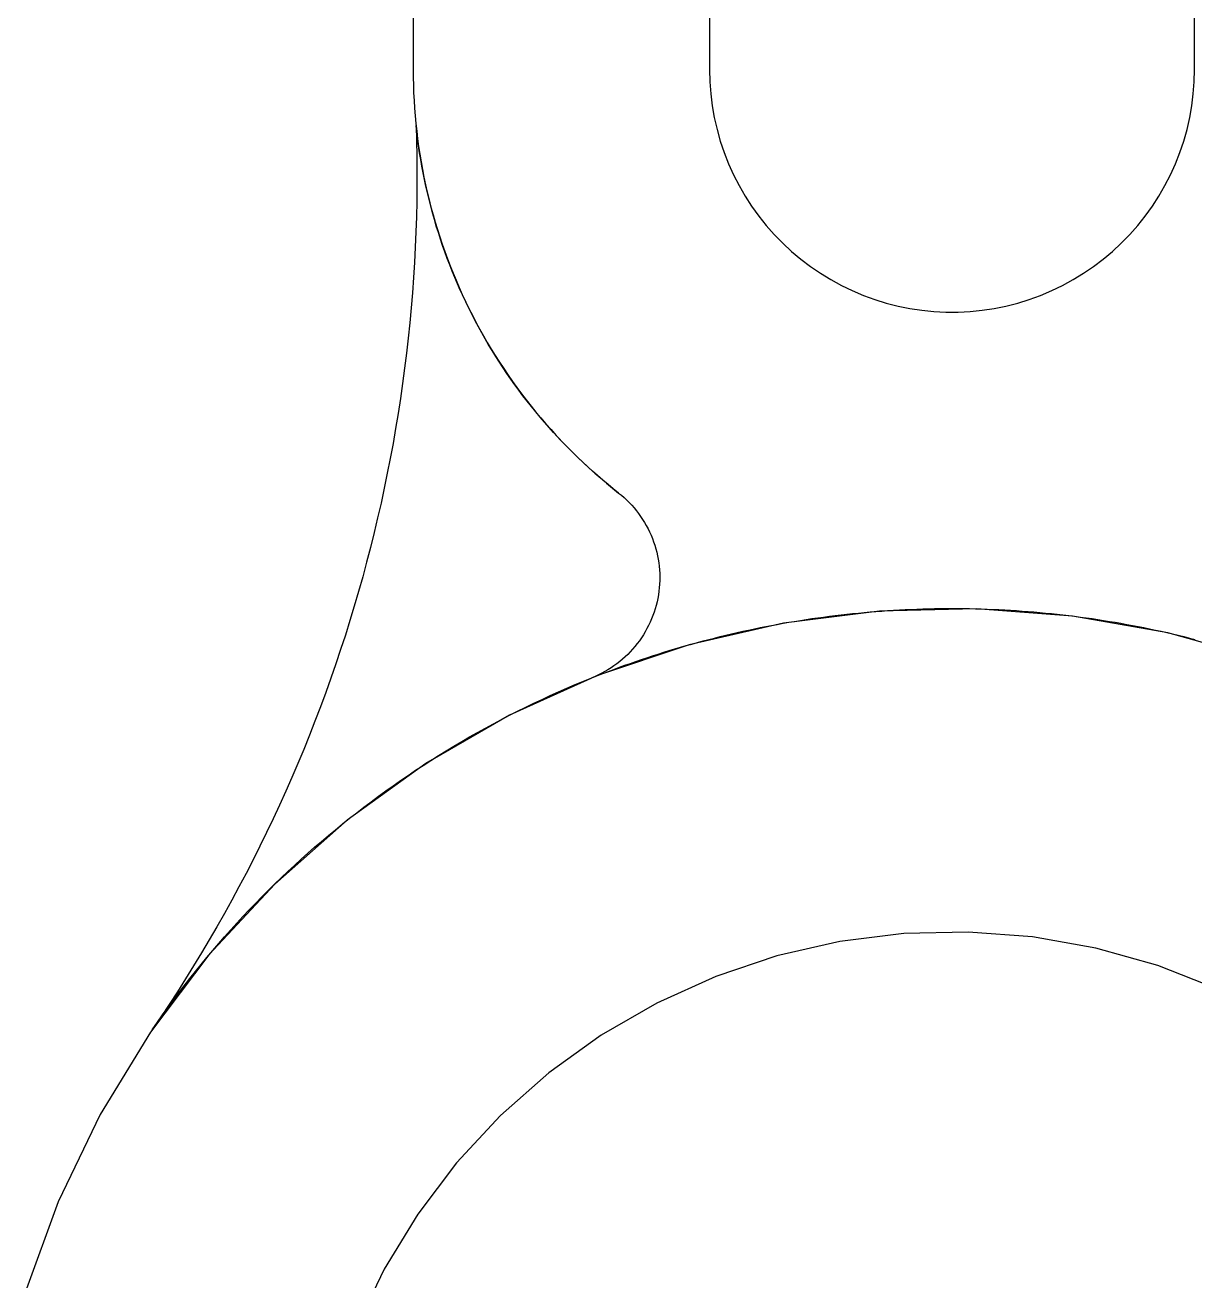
# Model space of a CAD drawing. Extents: x 0 to 0.94, y 0 to 1.48.
# Drawn here: x 0.0094 to 0.2638, y 0.7959 to 1.069 of the extents above; entities that cross this region are included whole.
import ezdxf

# ---------------------------------------------------------------- set-up
doc = ezdxf.new("R2010")
doc.units = 0
doc.linetypes.add('HIDDEN', pattern=[0.048047, 0.032047, -0.016])
doc.layers.add('FRONT', color=7, linetype='CONTINUOUS')
doc.layers.add('FRONT_HID', color=7, linetype='HIDDEN')

msp = doc.modelspace()

# ---------------------------------------------------------------- linework, layer by layer
at = {"layer": 'FRONT'}
for p, q in [((0.09375, 1.363997), (0.09375, 1.059309)), ((0.158203, 1.363997), (0.158203, 1.059309)), ((0.263672, 1.059309), (0.263672, 1.363997)), ((0.09375, 1.059309), (0.093762, 1.057628)), ((0.093762, 1.057628), (0.093798, 1.055947)), ((0.158203, 1.059309), (0.158269, 1.056681)), ((0.263606, 1.056681), (0.263672, 1.059309)), ((0.093798, 1.055947), (0.093859, 1.054267)), ((0.093859, 1.054267), (0.093943, 1.052588)), ((0.158269, 1.056681), (0.158465, 1.054059)), ((0.26341, 1.054059), (0.263606, 1.056681)), ((0.093943, 1.052588), (0.094051, 1.05091)), ((0.158465, 1.054059), (0.158792, 1.05145)), ((0.158792, 1.05145), (0.159249, 1.04886)), ((0.262626, 1.04886), (0.263083, 1.05145)), ((0.263083, 1.05145), (0.26341, 1.054059)), ((0.094051, 1.05091), (0.094184, 1.049234)), ((0.094184, 1.049234), (0.09434, 1.04756)), ((0.159249, 1.04886), (0.159834, 1.046297)), ((0.262041, 1.046297), (0.262626, 1.04886)), ((0.09434, 1.04756), (0.094521, 1.045889)), ((0.094384, 1.047138), (0.094478, 1.043833)), ((0.159834, 1.046297), (0.160546, 1.043766)), ((0.261329, 1.043766), (0.262041, 1.046297)), ((0.094478, 1.043833), (0.094538, 1.040528)), ((0.094521, 1.045889), (0.094726, 1.04422)), ((0.094726, 1.04422), (0.094954, 1.042554)), ((0.160546, 1.043766), (0.161383, 1.041273)), ((0.260492, 1.041273), (0.261329, 1.043766)), ((0.094538, 1.040528), (0.094566, 1.037221)), ((0.094954, 1.042554), (0.095206, 1.040892)), ((0.095206, 1.040892), (0.095482, 1.039234)), ((0.161383, 1.041273), (0.162344, 1.038826)), ((0.259531, 1.038826), (0.260492, 1.041273)), ((0.095482, 1.039234), (0.095782, 1.037579)), ((0.162344, 1.038826), (0.163425, 1.036429)), ((0.25845, 1.036429), (0.259531, 1.038826)), ((0.094566, 1.037221), (0.09456, 1.033915)), ((0.095782, 1.037579), (0.096106, 1.03593)), ((0.096106, 1.03593), (0.096453, 1.034285)), ((0.163425, 1.036429), (0.164625, 1.034089)), ((0.25725, 1.034089), (0.25845, 1.036429)), ((0.09456, 1.033915), (0.09452, 1.030609)), ((0.096453, 1.034285), (0.096824, 1.032645)), ((0.096824, 1.032645), (0.097218, 1.03101)), ((0.164625, 1.034089), (0.16594, 1.031812)), ((0.255935, 1.031812), (0.25725, 1.034089)), ((0.09452, 1.030609), (0.094448, 1.027304)), ((0.097218, 1.03101), (0.097636, 1.029382)), ((0.16594, 1.031812), (0.167366, 1.029603)), ((0.167366, 1.029603), (0.168901, 1.027468)), ((0.252974, 1.027468), (0.254509, 1.029603)), ((0.254509, 1.029603), (0.255935, 1.031812)), ((0.094448, 1.027304), (0.094342, 1.023999)), ((0.097636, 1.029382), (0.098077, 1.027759)), ((0.098077, 1.027759), (0.098541, 1.026144)), ((0.168901, 1.027468), (0.170541, 1.025412)), ((0.251334, 1.025412), (0.252974, 1.027468)), ((0.098541, 1.026144), (0.099029, 1.024535)), ((0.099029, 1.024535), (0.099539, 1.022933)), ((0.170541, 1.025412), (0.17228, 1.023441)), ((0.249595, 1.023441), (0.251334, 1.025412)), ((0.094342, 1.023999), (0.094203, 1.020696)), ((0.099539, 1.022933), (0.100072, 1.021338)), ((0.17228, 1.023441), (0.174116, 1.021559)), ((0.174116, 1.021559), (0.176044, 1.01977)), ((0.245831, 1.01977), (0.247759, 1.021559)), ((0.247759, 1.021559), (0.249595, 1.023441)), ((0.094203, 1.020696), (0.09403, 1.017394)), ((0.100072, 1.021338), (0.100628, 1.019752)), ((0.100628, 1.019752), (0.101207, 1.018173)), ((0.176044, 1.01977), (0.178058, 1.01808)), ((0.243817, 1.01808), (0.245831, 1.01977)), ((0.09403, 1.017394), (0.093824, 1.014094)), ((0.101207, 1.018173), (0.101809, 1.016603)), ((0.101809, 1.016603), (0.102433, 1.015042)), ((0.178058, 1.01808), (0.180154, 1.016492)), ((0.180154, 1.016492), (0.182327, 1.015011)), ((0.239548, 1.015011), (0.241721, 1.016492)), ((0.241721, 1.016492), (0.243817, 1.01808)), ((0.093824, 1.014094), (0.093585, 1.010796)), ((0.102433, 1.015042), (0.103079, 1.01349)), ((0.103079, 1.01349), (0.103747, 1.011947)), ((0.182327, 1.015011), (0.18457, 1.01364)), ((0.18457, 1.01364), (0.18688, 1.012383)), ((0.234995, 1.012383), (0.237305, 1.01364)), ((0.237305, 1.01364), (0.239548, 1.015011)), ((0.093585, 1.010796), (0.093313, 1.007501)), ((0.103747, 1.011947), (0.104438, 1.010414)), ((0.18688, 1.012383), (0.189249, 1.011242)), ((0.189249, 1.011242), (0.191671, 1.01022)), ((0.230204, 1.01022), (0.232626, 1.011242)), ((0.232626, 1.011242), (0.234995, 1.012383)), ((0.104438, 1.010414), (0.10515, 1.008891)), ((0.10515, 1.008891), (0.105884, 1.007379)), ((0.191671, 1.01022), (0.194142, 1.009321)), ((0.194142, 1.009321), (0.196655, 1.008546)), ((0.196655, 1.008546), (0.199203, 1.007897)), ((0.199203, 1.007897), (0.20178, 1.007376)), ((0.220095, 1.007376), (0.222672, 1.007897)), ((0.222672, 1.007897), (0.22522, 1.008546)), ((0.22522, 1.008546), (0.227733, 1.009321)), ((0.227733, 1.009321), (0.230204, 1.01022)), ((0.093313, 1.007501), (0.093008, 1.004209)), ((0.105884, 1.007379), (0.10664, 1.005877)), ((0.10664, 1.005877), (0.107418, 1.004386)), ((0.20178, 1.007376), (0.20438, 1.006984)), ((0.20438, 1.006984), (0.206997, 1.006723)), ((0.206997, 1.006723), (0.209623, 1.006591)), ((0.209623, 1.006591), (0.212252, 1.006591)), ((0.212252, 1.006591), (0.214878, 1.006723)), ((0.214878, 1.006723), (0.217495, 1.006984)), ((0.217495, 1.006984), (0.220095, 1.007376)), ((0.093008, 1.004209), (0.092669, 1.00092)), ((0.107418, 1.004386), (0.108216, 1.002907)), ((0.108216, 1.002907), (0.109036, 1.001439)), ((0.092669, 1.00092), (0.092297, 0.997635)), ((0.109036, 1.001439), (0.109877, 0.999983)), ((0.109877, 0.999983), (0.110738, 0.998539)), ((0.092297, 0.997635), (0.091893, 0.994354)), ((0.110738, 0.998539), (0.11162, 0.997108)), ((0.11162, 0.997108), (0.112523, 0.99569)), ((0.091893, 0.994354), (0.091455, 0.991077)), ((0.112523, 0.99569), (0.113446, 0.994284)), ((0.113446, 0.994284), (0.114389, 0.992892)), ((0.114389, 0.992892), (0.115351, 0.991514)), ((0.115351, 0.991514), (0.116334, 0.99015)), ((0.091455, 0.991077), (0.090984, 0.987804)), ((0.116334, 0.99015), (0.117336, 0.9888)), ((0.117336, 0.9888), (0.118357, 0.987464)), ((0.090984, 0.987804), (0.09048, 0.984536)), ((0.118357, 0.987464), (0.119397, 0.986143)), ((0.119397, 0.986143), (0.120456, 0.984838)), ((0.09048, 0.984536), (0.089944, 0.981274)), ((0.120456, 0.984838), (0.121534, 0.983547)), ((0.121534, 0.983547), (0.12263, 0.982272)), ((0.089944, 0.981274), (0.089374, 0.978017)), ((0.12263, 0.982272), (0.123744, 0.981013)), ((0.123744, 0.981013), (0.124877, 0.979771)), ((0.089374, 0.978017), (0.088772, 0.974766)), ((0.124877, 0.979771), (0.126027, 0.978544)), ((0.126027, 0.978544), (0.127194, 0.977334)), ((0.127194, 0.977334), (0.128379, 0.976141)), ((0.128379, 0.976141), (0.12958, 0.974965)), ((0.12958, 0.974965), (0.130799, 0.973807)), ((0.088772, 0.974766), (0.088137, 0.971521)), ((0.130799, 0.973807), (0.132034, 0.972666)), ((0.132034, 0.972666), (0.133285, 0.971543)), ((0.088137, 0.971521), (0.087469, 0.968283)), ((0.133285, 0.971543), (0.134552, 0.970438)), ((0.134552, 0.970438), (0.135835, 0.969351)), ((0.087469, 0.968283), (0.086769, 0.965052)), ((0.135835, 0.969351), (0.137133, 0.968283)), ((0.137133, 0.968283), (0.138447, 0.967234)), ((0.138447, 0.967234), (0.139051, 0.966741)), ((0.139051, 0.966741), (0.139638, 0.96623)), ((0.086769, 0.965052), (0.086036, 0.961828)), ((0.139638, 0.96623), (0.140208, 0.965698)), ((0.140208, 0.965698), (0.14076, 0.965149)), ((0.14076, 0.965149), (0.141294, 0.964581)), ((0.141294, 0.964581), (0.141808, 0.963996)), ((0.141808, 0.963996), (0.142303, 0.963394)), ((0.086036, 0.961828), (0.085271, 0.958612)), ((0.142303, 0.963394), (0.142777, 0.962776)), ((0.142777, 0.962776), (0.14323, 0.962142)), ((0.14323, 0.962142), (0.143663, 0.961494)), ((0.143663, 0.961494), (0.144073, 0.960831)), ((0.085271, 0.958612), (0.084473, 0.955403)), ((0.144073, 0.960831), (0.144461, 0.960156)), ((0.144461, 0.960156), (0.144827, 0.959468)), ((0.144827, 0.959468), (0.145169, 0.958768)), ((0.145169, 0.958768), (0.145488, 0.958057)), ((0.145488, 0.958057), (0.145783, 0.957336)), ((0.145783, 0.957336), (0.146054, 0.956606)), ((0.146054, 0.956606), (0.146301, 0.955867)), ((0.146301, 0.955867), (0.146523, 0.95512)), ((0.084473, 0.955403), (0.083643, 0.952203)), ((0.146523, 0.95512), (0.14672, 0.954366)), ((0.14672, 0.954366), (0.146892, 0.953606)), ((0.146892, 0.953606), (0.147038, 0.952841)), ((0.083643, 0.952203), (0.082781, 0.949011)), ((0.147038, 0.952841), (0.147159, 0.952071)), ((0.147159, 0.952071), (0.147254, 0.951298)), ((0.147254, 0.951298), (0.147324, 0.950522)), ((0.147324, 0.950522), (0.147368, 0.949744)), ((0.082781, 0.949011), (0.081887, 0.945828)), ((0.147377, 0.948186), (0.147343, 0.947407)), ((0.147368, 0.949744), (0.147385, 0.948965)), ((0.147385, 0.948965), (0.147377, 0.948186)), ((0.081887, 0.945828), (0.080961, 0.942654)), ((0.147087, 0.945085), (0.14695, 0.944318)), ((0.147198, 0.945856), (0.147087, 0.945085)), ((0.147284, 0.946631), (0.147198, 0.945856)), ((0.147343, 0.947407), (0.147284, 0.946631)), ((0.080961, 0.942654), (0.080003, 0.939489)), ((0.1466, 0.9428), (0.146387, 0.94205)), ((0.146787, 0.943556), (0.1466, 0.9428)), ((0.14695, 0.944318), (0.146787, 0.943556)), ((0.080003, 0.939489), (0.079013, 0.936335)), ((0.145602, 0.93985), (0.145292, 0.939135)), ((0.145888, 0.940574), (0.145602, 0.93985)), ((0.14615, 0.941308), (0.145888, 0.940574)), ((0.146387, 0.94205), (0.14615, 0.941308)), ((0.195174, 0.941532), (0.174309, 0.938917)), ((0.216196, 0.942056), (0.195174, 0.941532)), ((0.237166, 0.940485), (0.216196, 0.942056)), ((0.257876, 0.936833), (0.237166, 0.940485)), ((0.144222, 0.937058), (0.14382, 0.93639)), ((0.144601, 0.937738), (0.144222, 0.937058)), ((0.144958, 0.938431), (0.144601, 0.937738)), ((0.145292, 0.939135), (0.144958, 0.938431)), ((0.174309, 0.938917), (0.153807, 0.934238)), ((0.278118, 0.931138), (0.257876, 0.936833)), ((0.079013, 0.936335), (0.077991, 0.93319)), ((0.153807, 0.934238), (0.133873, 0.927541)), ((0.142483, 0.934474), (0.141996, 0.933866)), ((0.14295, 0.935098), (0.142483, 0.934474)), ((0.143395, 0.935737), (0.14295, 0.935098)), ((0.14382, 0.93639), (0.143395, 0.935737)), ((0.077991, 0.93319), (0.076937, 0.930056)), ((0.139854, 0.931605), (0.139274, 0.931085)), ((0.140418, 0.932143), (0.139854, 0.931605)), ((0.140963, 0.9327), (0.140418, 0.932143)), ((0.141489, 0.933274), (0.140963, 0.9327)), ((0.141996, 0.933866), (0.141489, 0.933274)), ((0.076937, 0.930056), (0.075853, 0.926933)), ((0.136128, 0.928794), (0.135456, 0.9284)), ((0.136787, 0.92921), (0.136128, 0.928794)), ((0.137432, 0.929648), (0.136787, 0.92921)), ((0.138062, 0.930106), (0.137432, 0.929648)), ((0.138676, 0.930586), (0.138062, 0.930106)), ((0.139274, 0.931085), (0.138676, 0.930586)), ((0.075853, 0.926933), (0.074736, 0.923821)), ((0.133873, 0.927541), (0.114706, 0.918892)), ((0.133366, 0.927356), (0.132647, 0.927055)), ((0.134074, 0.927681), (0.133366, 0.927356)), ((0.134771, 0.928029), (0.134074, 0.927681)), ((0.135456, 0.9284), (0.134771, 0.928029)), ((0.074736, 0.923821), (0.073589, 0.92072)), ((0.073589, 0.92072), (0.07241, 0.917631)), ((0.07241, 0.917631), (0.0712, 0.914554)), ((0.114706, 0.918892), (0.096494, 0.908377)), ((0.0712, 0.914554), (0.069959, 0.91149)), ((0.069959, 0.91149), (0.068687, 0.908438)), ((0.068687, 0.908438), (0.067385, 0.905399)), ((0.096494, 0.908377), (0.07942, 0.896102)), ((0.067385, 0.905399), (0.066052, 0.902373)), ((0.066052, 0.902373), (0.064689, 0.899361)), ((0.064689, 0.899361), (0.063295, 0.896363)), ((0.063295, 0.896363), (0.061872, 0.893379)), ((0.07942, 0.896102), (0.063653, 0.882188)), ((0.061872, 0.893379), (0.060418, 0.890409)), ((0.060418, 0.890409), (0.058934, 0.887455)), ((0.058934, 0.887455), (0.057421, 0.884515)), ((0.063653, 0.882188), (0.04935, 0.866772)), ((0.057421, 0.884515), (0.055878, 0.881591)), ((0.055878, 0.881591), (0.054306, 0.878682)), ((0.054306, 0.878682), (0.052705, 0.87579)), ((0.052705, 0.87579), (0.051074, 0.872913)), ((0.051074, 0.872913), (0.049415, 0.870054)), ((0.200429, 0.871416), (0.186518, 0.869673)), ((0.214443, 0.871766), (0.200429, 0.871416)), ((0.228423, 0.870718), (0.214443, 0.871766)), ((0.049415, 0.870054), (0.047727, 0.867211)), ((0.186518, 0.869673), (0.172851, 0.866553)), ((0.24223, 0.868284), (0.228423, 0.870718)), ((0.04935, 0.866772), (0.036653, 0.85001)), ((0.047727, 0.867211), (0.04601, 0.864385)), ((0.172851, 0.866553), (0.159561, 0.862089)), ((0.255725, 0.864487), (0.24223, 0.868284)), ((0.04601, 0.864385), (0.044265, 0.861577)), ((0.268775, 0.859365), (0.255725, 0.864487)), ((0.044265, 0.861577), (0.042492, 0.858787)), ((0.159561, 0.862089), (0.146783, 0.856323)), ((0.042492, 0.858787), (0.040691, 0.856014)), ((0.040691, 0.856014), (0.038861, 0.85326)), ((0.146783, 0.856323), (0.134642, 0.849313)), ((0.038861, 0.85326), (0.037005, 0.850524)), ((0.036653, 0.85001), (0.025688, 0.832066)), ((0.134642, 0.849313), (0.123259, 0.841129)), ((0.123259, 0.841129), (0.112748, 0.831853)), ((0.025688, 0.832066), (0.016564, 0.81312)), ((0.112748, 0.831853), (0.103213, 0.821576)), ((0.103213, 0.821576), (0.094748, 0.810401)), ((0.016564, 0.81312), (0.009371, 0.793359)), ((0.094748, 0.810401), (0.087438, 0.798439)), ((0.087438, 0.798439), (0.081355, 0.785808))]:
    msp.add_line(p, q, dxfattribs=at)
at = {"layer": 'FRONT_HID', "linetype": 'HIDDEN'}
for p, q in [((0.09375, 1.059309), (0.093762, 1.057628)), ((0.094548, 1.045659), (0.094384, 1.047138)), ((0.094548, 1.045659), (0.094384, 1.047138)), ((0.09473, 1.044183), (0.094548, 1.045659)), ((0.09473, 1.044183), (0.094548, 1.045659)), ((0.094932, 1.042709), (0.09473, 1.044183)), ((0.094932, 1.042709), (0.09473, 1.044183)), ((0.095152, 1.041238), (0.094932, 1.042709)), ((0.095152, 1.041238), (0.094932, 1.042709)), ((0.095391, 1.039769), (0.095152, 1.041238)), ((0.095391, 1.039769), (0.095152, 1.041238)), ((0.095648, 1.038304), (0.095391, 1.039769)), ((0.095648, 1.038304), (0.095391, 1.039769)), ((0.095924, 1.036842), (0.095648, 1.038304)), ((0.095924, 1.036842), (0.095648, 1.038304)), ((0.096218, 1.035384), (0.095924, 1.036842)), ((0.096218, 1.035384), (0.095924, 1.036842)), ((0.096531, 1.033929), (0.096218, 1.035384)), ((0.096531, 1.033929), (0.096218, 1.035384)), ((0.096863, 1.032479), (0.096531, 1.033929)), ((0.096863, 1.032479), (0.096531, 1.033929)), ((0.097213, 1.031033), (0.096863, 1.032479)), ((0.097213, 1.031033), (0.096863, 1.032479)), ((0.097581, 1.029592), (0.097213, 1.031033)), ((0.097581, 1.029592), (0.097213, 1.031033)), ((0.097967, 1.028155), (0.097581, 1.029592)), ((0.097967, 1.028155), (0.097581, 1.029592)), ((0.098372, 1.026723), (0.097967, 1.028155)), ((0.098372, 1.026723), (0.097967, 1.028155)), ((0.098794, 1.025297), (0.098372, 1.026723)), ((0.098794, 1.025297), (0.098372, 1.026723)), ((0.099235, 1.023876), (0.098794, 1.025297)), ((0.099235, 1.023876), (0.098794, 1.025297)), ((0.099694, 1.022461), (0.099235, 1.023876)), ((0.099694, 1.022461), (0.099235, 1.023876)), ((0.100171, 1.021052), (0.099694, 1.022461)), ((0.100171, 1.021052), (0.099694, 1.022461)), ((0.100665, 1.019648), (0.100171, 1.021052)), ((0.100665, 1.019648), (0.100171, 1.021052)), ((0.101178, 1.018252), (0.100665, 1.019648)), ((0.101178, 1.018252), (0.100665, 1.019648)), ((0.101708, 1.016862), (0.101178, 1.018252)), ((0.101708, 1.016862), (0.101178, 1.018252)), ((0.102256, 1.015478), (0.101708, 1.016862)), ((0.102256, 1.015478), (0.101708, 1.016862)), ((0.102821, 1.014102), (0.102256, 1.015478)), ((0.102821, 1.014102), (0.102256, 1.015478)), ((0.103403, 1.012733), (0.102821, 1.014102)), ((0.103403, 1.012733), (0.102821, 1.014102)), ((0.104003, 1.011372), (0.103403, 1.012733)), ((0.104003, 1.011372), (0.103403, 1.012733)), ((0.104621, 1.010018), (0.104003, 1.011372)), ((0.104621, 1.010018), (0.104003, 1.011372)), ((0.105255, 1.008673), (0.104621, 1.010018)), ((0.105255, 1.008673), (0.104621, 1.010018)), ((0.105906, 1.007335), (0.105255, 1.008673)), ((0.105906, 1.007335), (0.105255, 1.008673)), ((0.106574, 1.006006), (0.105906, 1.007335)), ((0.106574, 1.006006), (0.105906, 1.007335)), ((0.10726, 1.004685), (0.106574, 1.006006)), ((0.10726, 1.004685), (0.106574, 1.006006)), ((0.107961, 1.003374), (0.10726, 1.004685)), ((0.107961, 1.003374), (0.10726, 1.004685)), ((0.10868, 1.002071), (0.107961, 1.003374)), ((0.10868, 1.002071), (0.107961, 1.003374)), ((0.109415, 1.000777), (0.10868, 1.002071)), ((0.109415, 1.000777), (0.10868, 1.002071)), ((0.110166, 0.999493), (0.109415, 1.000777)), ((0.110166, 0.999493), (0.109415, 1.000777)), ((0.110933, 0.998219), (0.110166, 0.999493)), ((0.110933, 0.998219), (0.110166, 0.999493)), ((0.111717, 0.996954), (0.110933, 0.998219)), ((0.111717, 0.996954), (0.110933, 0.998219)), ((0.112517, 0.995699), (0.111717, 0.996954)), ((0.112517, 0.995699), (0.111717, 0.996954)), ((0.113332, 0.994455), (0.112517, 0.995699)), ((0.113332, 0.994455), (0.112517, 0.995699)), ((0.114163, 0.993221), (0.113332, 0.994455)), ((0.114163, 0.993221), (0.113332, 0.994455)), ((0.11501, 0.991998), (0.114163, 0.993221)), ((0.11501, 0.991998), (0.114163, 0.993221)), ((0.115872, 0.990786), (0.11501, 0.991998)), ((0.115872, 0.990786), (0.11501, 0.991998)), ((0.11675, 0.989584), (0.115872, 0.990786)), ((0.11675, 0.989584), (0.115872, 0.990786)), ((0.117643, 0.988394), (0.11675, 0.989584)), ((0.117643, 0.988394), (0.11675, 0.989584)), ((0.11855, 0.987216), (0.117643, 0.988394)), ((0.11855, 0.987216), (0.117643, 0.988394)), ((0.119473, 0.986049), (0.11855, 0.987216)), ((0.119473, 0.986049), (0.11855, 0.987216)), ((0.12041, 0.984893), (0.119473, 0.986049)), ((0.12041, 0.984893), (0.119473, 0.986049)), ((0.121362, 0.98375), (0.12041, 0.984893)), ((0.121362, 0.98375), (0.12041, 0.984893)), ((0.122329, 0.982619), (0.121362, 0.98375)), ((0.122329, 0.982619), (0.121362, 0.98375)), ((0.12331, 0.9815), (0.122329, 0.982619)), ((0.12331, 0.9815), (0.122329, 0.982619)), ((0.124304, 0.980394), (0.12331, 0.9815)), ((0.124304, 0.980394), (0.12331, 0.9815)), ((0.125313, 0.979301), (0.124304, 0.980394)), ((0.125313, 0.979301), (0.124304, 0.980394)), ((0.126336, 0.97822), (0.125313, 0.979301)), ((0.126336, 0.97822), (0.125313, 0.979301)), ((0.127372, 0.977153), (0.126336, 0.97822)), ((0.127372, 0.977153), (0.126336, 0.97822)), ((0.128422, 0.976099), (0.127372, 0.977153)), ((0.128422, 0.976099), (0.127372, 0.977153)), ((0.129485, 0.975058), (0.128422, 0.976099)), ((0.129485, 0.975058), (0.128422, 0.976099)), ((0.130561, 0.97403), (0.129485, 0.975058)), ((0.130561, 0.97403), (0.129485, 0.975058)), ((0.13165, 0.973017), (0.130561, 0.97403)), ((0.13165, 0.973017), (0.130561, 0.97403)), ((0.132752, 0.972017), (0.13165, 0.973017)), ((0.132752, 0.972017), (0.13165, 0.973017)), ((0.133866, 0.971032), (0.132752, 0.972017)), ((0.133866, 0.971032), (0.132752, 0.972017)), ((0.134993, 0.970061), (0.133866, 0.971032)), ((0.134993, 0.970061), (0.133866, 0.971032)), ((0.136132, 0.969104), (0.134993, 0.970061)), ((0.136132, 0.969104), (0.134993, 0.970061)), ((0.137283, 0.968161), (0.136132, 0.969104)), ((0.137283, 0.968161), (0.136132, 0.969104)), ((0.138447, 0.967234), (0.137283, 0.968161)), ((0.138447, 0.967234), (0.137283, 0.968161)), ((0.176714, 0.939327), (0.177971, 0.93953)), ((0.176714, 0.939327), (0.177971, 0.93953)), ((0.177971, 0.93953), (0.179229, 0.939725)), ((0.177971, 0.93953), (0.179229, 0.939725)), ((0.179229, 0.939725), (0.180488, 0.939913)), ((0.179229, 0.939725), (0.180488, 0.939913)), ((0.180488, 0.939913), (0.181749, 0.940093)), ((0.180488, 0.939913), (0.181749, 0.940093)), ((0.181749, 0.940093), (0.18301, 0.940265)), ((0.181749, 0.940093), (0.18301, 0.940265)), ((0.18301, 0.940265), (0.184273, 0.94043)), ((0.18301, 0.940265), (0.184273, 0.94043)), ((0.184273, 0.94043), (0.185536, 0.940587)), ((0.184273, 0.94043), (0.185536, 0.940587)), ((0.185536, 0.940587), (0.1868, 0.940736)), ((0.185536, 0.940587), (0.1868, 0.940736)), ((0.1868, 0.940736), (0.188066, 0.940878)), ((0.1868, 0.940736), (0.188066, 0.940878)), ((0.188066, 0.940878), (0.189332, 0.941013)), ((0.188066, 0.940878), (0.189332, 0.941013)), ((0.189332, 0.941013), (0.190599, 0.941139)), ((0.189332, 0.941013), (0.190599, 0.941139)), ((0.190599, 0.941139), (0.191866, 0.941258)), ((0.190599, 0.941139), (0.191866, 0.941258)), ((0.191866, 0.941258), (0.193134, 0.941369)), ((0.191866, 0.941258), (0.193134, 0.941369)), ((0.193134, 0.941369), (0.194403, 0.941473)), ((0.193134, 0.941369), (0.194403, 0.941473)), ((0.194403, 0.941473), (0.195673, 0.941569)), ((0.194403, 0.941473), (0.195673, 0.941569)), ((0.195673, 0.941569), (0.196943, 0.941657)), ((0.195673, 0.941569), (0.196943, 0.941657)), ((0.196943, 0.941657), (0.198214, 0.941738)), ((0.196943, 0.941657), (0.198214, 0.941738)), ((0.198214, 0.941738), (0.199485, 0.941811)), ((0.198214, 0.941738), (0.199485, 0.941811)), ((0.199485, 0.941811), (0.200756, 0.941876)), ((0.199485, 0.941811), (0.200756, 0.941876)), ((0.200756, 0.941876), (0.202028, 0.941934)), ((0.200756, 0.941876), (0.202028, 0.941934)), ((0.202028, 0.941934), (0.2033, 0.941984)), ((0.202028, 0.941934), (0.2033, 0.941984)), ((0.2033, 0.941984), (0.204573, 0.942026)), ((0.2033, 0.941984), (0.204573, 0.942026)), ((0.204573, 0.942026), (0.205845, 0.94206)), ((0.204573, 0.942026), (0.205845, 0.94206)), ((0.205845, 0.94206), (0.207118, 0.942087)), ((0.205845, 0.94206), (0.207118, 0.942087)), ((0.207118, 0.942087), (0.208391, 0.942107)), ((0.207118, 0.942087), (0.208391, 0.942107)), ((0.208391, 0.942107), (0.209664, 0.942118)), ((0.208391, 0.942107), (0.209664, 0.942118)), ((0.209664, 0.942118), (0.210938, 0.942122)), ((0.209664, 0.942118), (0.210938, 0.942122)), ((0.210938, 0.942122), (0.212211, 0.942118)), ((0.210938, 0.942122), (0.212211, 0.942118)), ((0.212211, 0.942118), (0.213484, 0.942107)), ((0.212211, 0.942118), (0.213484, 0.942107)), ((0.213484, 0.942107), (0.214757, 0.942087)), ((0.213484, 0.942107), (0.214757, 0.942087)), ((0.214757, 0.942087), (0.21603, 0.94206)), ((0.214757, 0.942087), (0.21603, 0.94206)), ((0.21603, 0.94206), (0.217302, 0.942026)), ((0.21603, 0.94206), (0.217302, 0.942026)), ((0.217302, 0.942026), (0.218575, 0.941984)), ((0.217302, 0.942026), (0.218575, 0.941984)), ((0.218575, 0.941984), (0.219847, 0.941934)), ((0.218575, 0.941984), (0.219847, 0.941934)), ((0.219847, 0.941934), (0.221119, 0.941876)), ((0.219847, 0.941934), (0.221119, 0.941876)), ((0.221119, 0.941876), (0.22239, 0.941811)), ((0.221119, 0.941876), (0.22239, 0.941811)), ((0.22239, 0.941811), (0.223661, 0.941738)), ((0.22239, 0.941811), (0.223661, 0.941738)), ((0.223661, 0.941738), (0.224932, 0.941657)), ((0.223661, 0.941738), (0.224932, 0.941657)), ((0.224932, 0.941657), (0.226202, 0.941569)), ((0.224932, 0.941657), (0.226202, 0.941569)), ((0.226202, 0.941569), (0.227472, 0.941473)), ((0.226202, 0.941569), (0.227472, 0.941473)), ((0.227472, 0.941473), (0.228741, 0.941369)), ((0.227472, 0.941473), (0.228741, 0.941369)), ((0.228741, 0.941369), (0.230009, 0.941258)), ((0.228741, 0.941369), (0.230009, 0.941258)), ((0.230009, 0.941258), (0.231276, 0.941139)), ((0.230009, 0.941258), (0.231276, 0.941139)), ((0.231276, 0.941139), (0.232543, 0.941013)), ((0.231276, 0.941139), (0.232543, 0.941013)), ((0.232543, 0.941013), (0.233809, 0.940878)), ((0.232543, 0.941013), (0.233809, 0.940878)), ((0.233809, 0.940878), (0.235075, 0.940736)), ((0.233809, 0.940878), (0.235075, 0.940736)), ((0.235075, 0.940736), (0.236339, 0.940587)), ((0.235075, 0.940736), (0.236339, 0.940587)), ((0.236339, 0.940587), (0.237602, 0.94043)), ((0.236339, 0.940587), (0.237602, 0.94043)), ((0.237602, 0.94043), (0.238865, 0.940265)), ((0.237602, 0.94043), (0.238865, 0.940265)), ((0.238865, 0.940265), (0.240126, 0.940093)), ((0.238865, 0.940265), (0.240126, 0.940093)), ((0.240126, 0.940093), (0.241387, 0.939913)), ((0.240126, 0.940093), (0.241387, 0.939913)), ((0.241387, 0.939913), (0.242646, 0.939725)), ((0.241387, 0.939913), (0.242646, 0.939725)), ((0.242646, 0.939725), (0.243904, 0.93953)), ((0.242646, 0.939725), (0.243904, 0.93953)), ((0.243904, 0.93953), (0.245161, 0.939327)), ((0.243904, 0.93953), (0.245161, 0.939327)), ((0.16298, 0.936598), (0.164221, 0.936884)), ((0.16298, 0.936598), (0.164221, 0.936884)), ((0.164221, 0.936884), (0.165463, 0.937162)), ((0.164221, 0.936884), (0.165463, 0.937162)), ((0.165463, 0.937162), (0.166708, 0.937433)), ((0.165463, 0.937162), (0.166708, 0.937433)), ((0.166708, 0.937433), (0.167953, 0.937696)), ((0.166708, 0.937433), (0.167953, 0.937696)), ((0.167953, 0.937696), (0.1692, 0.937952)), ((0.167953, 0.937696), (0.1692, 0.937952)), ((0.1692, 0.937952), (0.170449, 0.9382)), ((0.1692, 0.937952), (0.170449, 0.9382)), ((0.170449, 0.9382), (0.171699, 0.93844)), ((0.170449, 0.9382), (0.171699, 0.93844)), ((0.171699, 0.93844), (0.172951, 0.938673)), ((0.171699, 0.93844), (0.172951, 0.938673)), ((0.172951, 0.938673), (0.174204, 0.938899)), ((0.172951, 0.938673), (0.174204, 0.938899)), ((0.174204, 0.938899), (0.175458, 0.939117)), ((0.174204, 0.938899), (0.175458, 0.939117)), ((0.175458, 0.939117), (0.176714, 0.939327)), ((0.175458, 0.939117), (0.176714, 0.939327)), ((0.245161, 0.939327), (0.246417, 0.939117)), ((0.245161, 0.939327), (0.246417, 0.939117)), ((0.246417, 0.939117), (0.247671, 0.938899)), ((0.246417, 0.939117), (0.247671, 0.938899)), ((0.247671, 0.938899), (0.248924, 0.938673)), ((0.247671, 0.938899), (0.248924, 0.938673)), ((0.248924, 0.938673), (0.250176, 0.93844)), ((0.248924, 0.938673), (0.250176, 0.93844)), ((0.250176, 0.93844), (0.251426, 0.9382)), ((0.250176, 0.93844), (0.251426, 0.9382)), ((0.251426, 0.9382), (0.252675, 0.937952)), ((0.251426, 0.9382), (0.252675, 0.937952)), ((0.252675, 0.937952), (0.253922, 0.937696)), ((0.252675, 0.937952), (0.253922, 0.937696)), ((0.253922, 0.937696), (0.255167, 0.937433)), ((0.253922, 0.937696), (0.255167, 0.937433)), ((0.255167, 0.937433), (0.256412, 0.937162)), ((0.255167, 0.937433), (0.256412, 0.937162)), ((0.256412, 0.937162), (0.257654, 0.936884)), ((0.256412, 0.937162), (0.257654, 0.936884)), ((0.257654, 0.936884), (0.258895, 0.936598)), ((0.257654, 0.936884), (0.258895, 0.936598)), ((0.151898, 0.933691), (0.153122, 0.934044)), ((0.151898, 0.933691), (0.153122, 0.934044)), ((0.153122, 0.934044), (0.154347, 0.934389)), ((0.153122, 0.934044), (0.154347, 0.934389)), ((0.154347, 0.934389), (0.155575, 0.934727)), ((0.154347, 0.934389), (0.155575, 0.934727)), ((0.155575, 0.934727), (0.156804, 0.935057)), ((0.155575, 0.934727), (0.156804, 0.935057)), ((0.156804, 0.935057), (0.158036, 0.93538)), ((0.156804, 0.935057), (0.158036, 0.93538)), ((0.158036, 0.93538), (0.159269, 0.935696)), ((0.158036, 0.93538), (0.159269, 0.935696)), ((0.159269, 0.935696), (0.160504, 0.936004)), ((0.159269, 0.935696), (0.160504, 0.936004)), ((0.160504, 0.936004), (0.161741, 0.936305)), ((0.160504, 0.936004), (0.161741, 0.936305)), ((0.161741, 0.936305), (0.16298, 0.936598)), ((0.161741, 0.936305), (0.16298, 0.936598)), ((0.258895, 0.936598), (0.260134, 0.936305)), ((0.258895, 0.936598), (0.260134, 0.936305)), ((0.260134, 0.936305), (0.261371, 0.936004)), ((0.260134, 0.936305), (0.261371, 0.936004)), ((0.261371, 0.936004), (0.262606, 0.935696)), ((0.261371, 0.936004), (0.262606, 0.935696)), ((0.262606, 0.935696), (0.263839, 0.93538)), ((0.262606, 0.935696), (0.263839, 0.93538)), ((0.143397, 0.931017), (0.144605, 0.931421)), ((0.143397, 0.931017), (0.144605, 0.931421)), ((0.144605, 0.931421), (0.145815, 0.931818)), ((0.144605, 0.931421), (0.145815, 0.931818)), ((0.145815, 0.931818), (0.147027, 0.932207)), ((0.145815, 0.931818), (0.147027, 0.932207)), ((0.147027, 0.932207), (0.148241, 0.932589)), ((0.147027, 0.932207), (0.148241, 0.932589)), ((0.148241, 0.932589), (0.149458, 0.932964)), ((0.148241, 0.932589), (0.149458, 0.932964)), ((0.149458, 0.932964), (0.150677, 0.933331)), ((0.149458, 0.932964), (0.150677, 0.933331)), ((0.150677, 0.933331), (0.151898, 0.933691)), ((0.150677, 0.933331), (0.151898, 0.933691)), ((0.136207, 0.92844), (0.137398, 0.928888)), ((0.136207, 0.92844), (0.137398, 0.928888)), ((0.137398, 0.928888), (0.138593, 0.929328)), ((0.137398, 0.928888), (0.138593, 0.929328)), ((0.138593, 0.929328), (0.13979, 0.929761)), ((0.138593, 0.929328), (0.13979, 0.929761)), ((0.13979, 0.929761), (0.14099, 0.930187)), ((0.13979, 0.929761), (0.14099, 0.930187)), ((0.14099, 0.930187), (0.142193, 0.930606)), ((0.14099, 0.930187), (0.142193, 0.930606)), ((0.142193, 0.930606), (0.143397, 0.931017)), ((0.142193, 0.930606), (0.143397, 0.931017)), ((0.128997, 0.925556), (0.130819, 0.926314)), ((0.128997, 0.925556), (0.130819, 0.926314)), ((0.130819, 0.926314), (0.132647, 0.927055)), ((0.130819, 0.926314), (0.132647, 0.927055)), ((0.132647, 0.927055), (0.133831, 0.927524)), ((0.132647, 0.927055), (0.133831, 0.927524)), ((0.133831, 0.927524), (0.135017, 0.927986)), ((0.133831, 0.927524), (0.135017, 0.927986)), ((0.135017, 0.927986), (0.136207, 0.92844)), ((0.135017, 0.927986), (0.136207, 0.92844)), ((0.121785, 0.922356), (0.123577, 0.923181)), ((0.121785, 0.922356), (0.123577, 0.923181)), ((0.123577, 0.923181), (0.125376, 0.92399)), ((0.123577, 0.923181), (0.125376, 0.92399)), ((0.125376, 0.92399), (0.127183, 0.924782)), ((0.125376, 0.92399), (0.127183, 0.924782)), ((0.127183, 0.924782), (0.128997, 0.925556)), ((0.127183, 0.924782), (0.128997, 0.925556)), ((0.116457, 0.91978), (0.118225, 0.920655)), ((0.116457, 0.91978), (0.118225, 0.920655)), ((0.118225, 0.920655), (0.120001, 0.921514)), ((0.118225, 0.920655), (0.120001, 0.921514)), ((0.120001, 0.921514), (0.121785, 0.922356)), ((0.120001, 0.921514), (0.121785, 0.922356)), ((0.111204, 0.917055), (0.112947, 0.91798)), ((0.111204, 0.917055), (0.112947, 0.91798)), ((0.112947, 0.91798), (0.114698, 0.918888)), ((0.112947, 0.91798), (0.114698, 0.918888)), ((0.114698, 0.918888), (0.116457, 0.91978)), ((0.114698, 0.918888), (0.116457, 0.91978)), ((0.106029, 0.914184), (0.107745, 0.915157)), ((0.106029, 0.914184), (0.107745, 0.915157)), ((0.107745, 0.915157), (0.10947, 0.916114)), ((0.107745, 0.915157), (0.10947, 0.916114)), ((0.10947, 0.916114), (0.111204, 0.917055)), ((0.10947, 0.916114), (0.111204, 0.917055)), ((0.100937, 0.911169), (0.102625, 0.91219)), ((0.100937, 0.911169), (0.102625, 0.91219)), ((0.102625, 0.91219), (0.104322, 0.913195)), ((0.102625, 0.91219), (0.104322, 0.913195)), ((0.104322, 0.913195), (0.106029, 0.914184)), ((0.104322, 0.913195), (0.106029, 0.914184)), ((0.097589, 0.90908), (0.099258, 0.910132)), ((0.097589, 0.90908), (0.099258, 0.910132)), ((0.099258, 0.910132), (0.100937, 0.911169)), ((0.099258, 0.910132), (0.100937, 0.911169)), ((0.092644, 0.90583), (0.094282, 0.906929)), ((0.092644, 0.90583), (0.094282, 0.906929)), ((0.094282, 0.906929), (0.095931, 0.908012)), ((0.094282, 0.906929), (0.095931, 0.908012)), ((0.095931, 0.908012), (0.097589, 0.90908)), ((0.095931, 0.908012), (0.097589, 0.90908)), ((0.089398, 0.903587), (0.091015, 0.904716)), ((0.089398, 0.903587), (0.091015, 0.904716)), ((0.091015, 0.904716), (0.092644, 0.90583)), ((0.091015, 0.904716), (0.092644, 0.90583)), ((0.084609, 0.90011), (0.086194, 0.901284)), ((0.084609, 0.90011), (0.086194, 0.901284)), ((0.086194, 0.901284), (0.087791, 0.902443)), ((0.086194, 0.901284), (0.087791, 0.902443)), ((0.087791, 0.902443), (0.089398, 0.903587)), ((0.087791, 0.902443), (0.089398, 0.903587)), ((0.081472, 0.897717), (0.083035, 0.898921)), ((0.081472, 0.897717), (0.083035, 0.898921)), ((0.083035, 0.898921), (0.084609, 0.90011)), ((0.083035, 0.898921), (0.084609, 0.90011)), ((0.07838, 0.895267), (0.07992, 0.896499)), ((0.07838, 0.895267), (0.07992, 0.896499)), ((0.07992, 0.896499), (0.081472, 0.897717)), ((0.07992, 0.896499), (0.081472, 0.897717)), ((0.075334, 0.892759), (0.076851, 0.89402)), ((0.075334, 0.892759), (0.076851, 0.89402)), ((0.076851, 0.89402), (0.07838, 0.895267)), ((0.076851, 0.89402), (0.07838, 0.895267)), ((0.072336, 0.890194), (0.073829, 0.891484)), ((0.072336, 0.890194), (0.073829, 0.891484)), ((0.073829, 0.891484), (0.075334, 0.892759)), ((0.073829, 0.891484), (0.075334, 0.892759)), ((0.06793, 0.886244), (0.069386, 0.887574)), ((0.06793, 0.886244), (0.069386, 0.887574)), ((0.069386, 0.887574), (0.070855, 0.888891)), ((0.069386, 0.887574), (0.070855, 0.888891)), ((0.070855, 0.888891), (0.072336, 0.890194)), ((0.070855, 0.888891), (0.072336, 0.890194)), ((0.065054, 0.883542), (0.066486, 0.884899)), ((0.065054, 0.883542), (0.066486, 0.884899)), ((0.066486, 0.884899), (0.06793, 0.886244)), ((0.066486, 0.884899), (0.06793, 0.886244)), ((0.06223, 0.880787), (0.063636, 0.882171)), ((0.06223, 0.880787), (0.063636, 0.882171)), ((0.063636, 0.882171), (0.065054, 0.883542)), ((0.063636, 0.882171), (0.065054, 0.883542)), ((0.059458, 0.877979), (0.060838, 0.879389)), ((0.059458, 0.877979), (0.060838, 0.879389)), ((0.060838, 0.879389), (0.06223, 0.880787)), ((0.060838, 0.879389), (0.06223, 0.880787)), ((0.058092, 0.876556), (0.059458, 0.877979)), ((0.058092, 0.876556), (0.059458, 0.877979)), ((0.0554, 0.873672), (0.056739, 0.87512)), ((0.0554, 0.873672), (0.056739, 0.87512)), ((0.056739, 0.87512), (0.058092, 0.876556)), ((0.056739, 0.87512), (0.058092, 0.876556)), ((0.052762, 0.870738), (0.054074, 0.872211)), ((0.052762, 0.870738), (0.054074, 0.872211)), ((0.054074, 0.872211), (0.0554, 0.873672)), ((0.054074, 0.872211), (0.0554, 0.873672)), ((0.05018, 0.867755), (0.051464, 0.869252)), ((0.05018, 0.867755), (0.051464, 0.869252)), ((0.051464, 0.869252), (0.052762, 0.870738)), ((0.051464, 0.869252), (0.052762, 0.870738)), ((0.047653, 0.864724), (0.048909, 0.866246)), ((0.047653, 0.864724), (0.048909, 0.866246)), ((0.048909, 0.866246), (0.05018, 0.867755)), ((0.048909, 0.866246), (0.05018, 0.867755)), ((0.045184, 0.861647), (0.046412, 0.863192)), ((0.045184, 0.861647), (0.046412, 0.863192)), ((0.046412, 0.863192), (0.047653, 0.864724)), ((0.046412, 0.863192), (0.047653, 0.864724)), ((0.043971, 0.860091), (0.045184, 0.861647)), ((0.043971, 0.860091), (0.045184, 0.861647)), ((0.04159, 0.856946), (0.042773, 0.858524)), ((0.04159, 0.856946), (0.042773, 0.858524)), ((0.042773, 0.858524), (0.043971, 0.860091)), ((0.042773, 0.858524), (0.043971, 0.860091)), ((0.039267, 0.853756), (0.040421, 0.855357)), ((0.039267, 0.853756), (0.040421, 0.855357)), ((0.040421, 0.855357), (0.04159, 0.856946)), ((0.040421, 0.855357), (0.04159, 0.856946)), ((0.037005, 0.850524), (0.038128, 0.852146)), ((0.037005, 0.850524), (0.038128, 0.852146)), ((0.038128, 0.852146), (0.039267, 0.853756)), ((0.038128, 0.852146), (0.039267, 0.853756))]:
    msp.add_line(p, q, dxfattribs=at)

doc.saveas('drawing.dxf')
